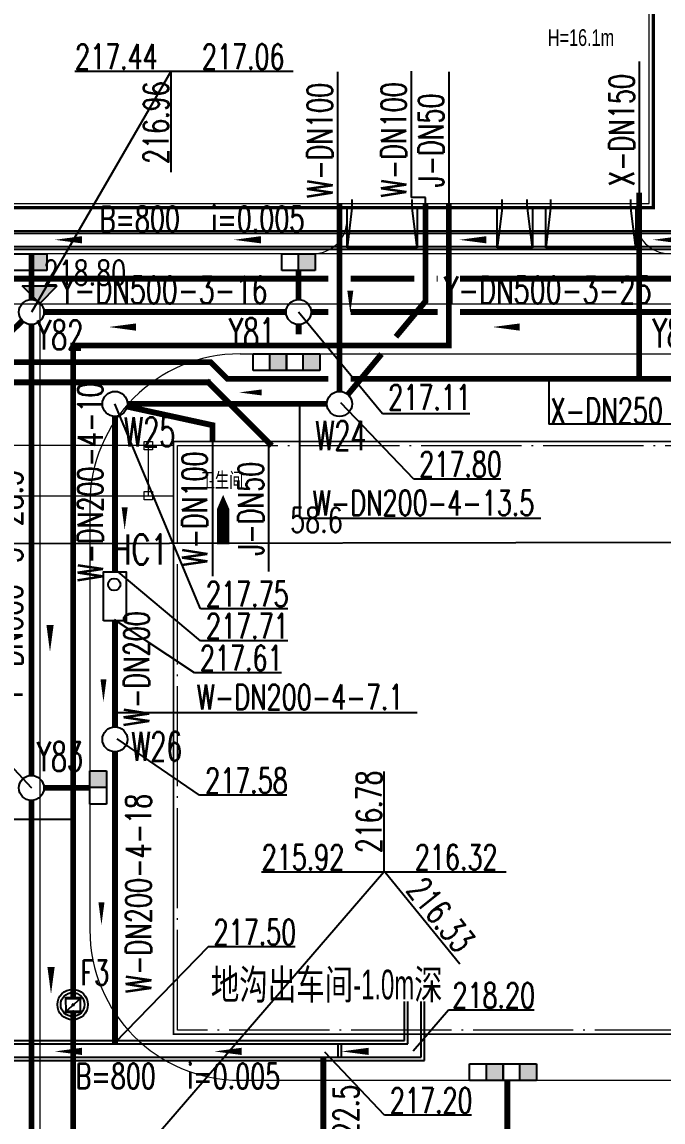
# Model space of a CAD drawing. Header units: metres. Extents: x 497246 to 997717, y 2998582 to 5998198.
# Drawn here: x 497803.9 to 497842.3, y 2999072.3 to 2999138.2 of the extents above; entities that cross this region are included whole.
import ezdxf
from ezdxf.enums import TextEntityAlignment as Align

# ---------------------------------------------------------------- set-up
doc = ezdxf.new("R2010")
doc.units = ezdxf.units.M
doc.header["$LTSCALE"] = 1000
doc.linetypes.add('DOTE', pattern=[2.42, 2, -0.2, 0.02, -0.2])
doc.layers.get('0').update_dxf_attribs({"linetype": 'CONTINUOUS'})
doc.layers.get('Defpoints').update_dxf_attribs({"linetype": 'CONTINUOUS'})
for name, color, linetype in [('DIM_ELEV', 3, 'CONTINUOUS'), ('PIPE-喷淋', 6, 'CONTINUOUS'), ('PIPE-污水', 2, 'CONTINUOUS'), ('PIPE-消防', 1, 'CONTINUOUS'), ('PIPE-给水', 3, 'CONTINUOUS'), ('PIPE-雨水', 4, 'CONTINUOUS'), ('PUB_TEXT', 7, 'CONTINUOUS'), ('TEXT_污水', 7, 'CONTINUOUS'), ('TEXT_雨水', 7, 'CONTINUOUS'), ('TWT_DIM', 3, 'CONTINUOUS'), ('TWT_雨水口', 4, 'CONTINUOUS'), ('VALVE_喷淋', 7, 'CONTINUOUS'), ('WELL_污水', 2, 'CONTINUOUS'), ('WELL_雨水', 4, 'CONTINUOUS'), ('YQ_IDEN', 3, 'CONTINUOUS'), ('建筑', 7, 'CONTINUOUS'), ('建筑门坡散水', 9, 'CONTINUOUS'), ('文字', 255, 'CONTINUOUS'), ('新建建筑', 2, 'CONTINUOUS'), ('污水标注', 211, 'CONTINUOUS'), ('污水沟', 30, 'CONTINUOUS'), ('雨水标注', 100, 'CONTINUOUS')]:
    doc.layers.add(name, color=color, linetype=linetype)
doc.layers.add('建筑轴线', color=1, linetype='DOTE', lineweight=15, plot=False)
for name, color, linetype, lineweight in [('桁架-管廊', 6, 'CONTINUOUS', 0), ('道路', 4, 'CONTINUOUS', 15), ('道路中线', 1, 'DOTE', 13)]:
    doc.layers.add(name, color=color, linetype=linetype, lineweight=lineweight)
doc.styles.add('_TCH_DIM', font='SIMPLEX', dxfattribs={"bigfont": 'GBCBIG'})
doc.styles.add('_TCH_DIM_T3', font='SIMPLEX', dxfattribs={"width": 0.705882, "bigfont": 'GBCBIG'})
doc.styles.add('_TWT_WELL', font='SIMPLEX', dxfattribs={"width": 0.8, "height": 3.5, "bigfont": 'HZTXT'})
doc.styles.add('CLWD', font='ARIALN.TTF')
doc.styles.add('HZTXT', font='txt', dxfattribs={"width": 0.7, "bigfont": 'HZTXT'})
doc.styles.get("Standard").update_dxf_attribs({"font": 'rs.shx', "bigfont": 'hztxt.shx'})
doc.styles.add('TG_LINETYPE', font='SIMPLEX', dxfattribs={"width": 0.8, "height": 3, "bigfont": 'HZTXT'})
doc.styles.add('亨利项目总图布置_2022_8_8_t3--03$0$亨利项目总图布置_2022_8_8_t3--02$0$CEC', font='ARIALN.TTF')
doc.linetypes.add('TG_J', pattern='A,2,-0.3,["J",TG_LINETYPE,S=0.1,R=0,X=-0.23,Y=-0.15],0', length=2.3)
doc.linetypes.add('TG_W', pattern='A,2,-0.3,["W",TG_LINETYPE,S=0.1,R=0,X=-0.23,Y=-0.15],0', length=2.3)
doc.linetypes.add('TG_X', pattern='A,3,-0.3,["X",TG_LINETYPE,S=0.1,R=0,X=-0.23,Y=-0.15],0', length=3.3)
doc.linetypes.add('TG_Y', pattern='A,2,-0.3,["Y",TG_LINETYPE,S=0.1,R=0,X=-0.23,Y=-0.15],0', length=2.3)
doc.linetypes.add('TG_ZP', pattern='A,3,-0.6,["ZP",TG_LINETYPE,S=0.1,R=0,X=-0.6,Y=-0.2],0', length=3.6)
doc.dimstyles.new('_TWT_ARCH&&1', dxfattribs={"dimtxt": 1.4875, "dimasz": 0.5, "dimexe": 1.25, "dimexo": 1.5, "dimgap": 0.63125, "dimtad": 1, "dimdec": 1, "dimzin": 0, "dimdsep": 46, "dimtxsty": '_TCH_DIM_T3', "dimblk": 'ARCHTICK', "dimcen": 0.09, "dimclrt": 7, "dimazin": 2, "dimtfac": 1, "dimtdec": 1, "dimtix": 1, "dimtmove": 2, "dimatfit": 3, "dimfxl": 1, "dimtolj": 1, "dimtzin": 0, "dimarcsym": 0})

# ---------------------------------------------------------------- blocks, each defined once
blk = doc.blocks.new('$VALVE$00000316')
for p, q in [((-125, 72), (125, -72)), ((-125, 72), (-125, -72)), ((-125, 72), (125, 72)), ((125, 72), (125, -72)), ((-125, -72), (125, -72))]:
    blk.add_line(p, q)
at = {"const_width": 21.1}
blk.add_lwpolyline([(-11, 0, 1), (11, 0, 1)], format="xyb", close=True, dxfattribs=at)
for p in [(-125, 0), (125, 0)]:
    blk.add_point(p)
at = {"color": 7, "flags": 9}
for tag in ['XSIZE', 'YSIZE']:
    blk.add_attdef(tag, (0, 0), '', height=0.5, dxfattribs=at)
blk = doc.blocks.new('_ArchTick')
at = {"color": 0, "linetype": 'ByBlock', "const_width": 0.4}
blk.add_lwpolyline([(-0.5, -0.5), (0.5, 0.5)], dxfattribs=at)
blk = doc.blocks.new('*D473')
at = {"layer": 'Defpoints', "color": 0, "transparency": 16777216}
for p in [(497850.794, 2999118.769), (497792.174, 2999118.665), (497850.814, 2999107.057)]:
    blk.add_point(p, dxfattribs=at)
at = {"layer": 'TWT_DIM', "color": 0, "lineweight": -2, "transparency": 16777216}
for p, q in [((497792.177, 2999117.165), (497792.197, 2999105.702)), ((497850.796, 2999117.269), (497850.817, 2999105.807)), ((497792.195, 2999106.952), (497850.814, 2999107.057))]:
    blk.add_line(p, q, dxfattribs=at)
at = {"layer": 'TWT_DIM', "color": 0, "lineweight": -2, "transparency": 16777216, "xscale": 0.5, "yscale": 0.5, "zscale": 0.5}
for p, rotation in [((497792.195, 2999106.952), 180.102128885093), ((497850.814, 2999107.057), 0.1021288850930501)]:
    blk.add_blockref('_ArchTick', p, dxfattribs=dict(at, rotation=rotation))
at = {"layer": 'TWT_DIM', "color": 7, "transparency": 16777216, "insert": (497821.502, 2999108.38), "char_height": 1.4875, "attachment_point": 5, "rotation": 0.10213, "style": '_TCH_DIM_T3'}
blk.add_mtext('\\A1;58.6', dxfattribs=at)
blk = doc.blocks.new('$TwtSys$00000187')
blk.add_circle((0, 0), 0.5)
blk = doc.blocks.new('$TwtSys$00000424')
for p, q in [((-500, 250), (500, 250)), ((-500, -250), (-500, 250)), ((0, -250), (0, 250)), ((500, 250), (500, -250)), ((500, -250), (-500, -250))]:
    blk.add_line(p, q)
blk.add_solid([(0, 250), (500, 250), (0, -250), (500, -250)])
blk = doc.blocks.new('$TwtSys$00000425')
for p, q in [((-1000, -250), (-1000, 250)), ((-1000, 250), (0, 250)), ((-500, -250), (-500, 250)), ((0, 250), (1000, 250)), ((0, 250), (0, -250)), ((0, -250), (0, 250)), ((500, -250), (500, 250)), ((1000, 250), (1000, -250)), ((0, -250), (-1000, -250)), ((1000, -250), (0, -250))]:
    blk.add_line(p, q)
for points in [[(-500, 250), (0, 250), (-500, -250), (0, -250)], [(500, 250), (1000, 250), (500, -250), (1000, -250)]]:
    blk.add_solid(points)

msp = doc.modelspace()

# ---------------------------------------------------------------- hatches: boundary and pattern name
at = {"layer": 'DIM_ELEV'}
msp.add_hatch(color=0, dxfattribs=at).paths.add_polyline_path([(497804.927, 2999121.349), (497803.877, 2999122.399), (497805.977, 2999122.399)])
at = {"layer": 'PIPE-污水', "linetype": 'TG_W'}
for points in [[(497828.034, 2999121.482), (497828.168, 2999121.37), (497828.209, 2999121.419)], [(497828.034, 2999121.482), (497828.209, 2999121.482), (497828.209, 2999121.419)], [(497815.278, 2999114.058), (497815.316, 2999114.229), (497815.453, 2999114.199)], [(497815.278, 2999114.058), (497815.453, 2999114.058), (497815.453, 2999114.199)]]:
    msp.add_hatch(color=0, dxfattribs=at).paths.add_polyline_path(points)
at = {"layer": 'PIPE-消防', "linetype": 'TG_X'}
for points in [[(497815.168, 2999117.833), (497815.291, 2999117.956), (497815.24, 2999118.008)], [(497815.168, 2999117.833), (497815.168, 2999118.008), (497815.24, 2999118.008)], [(497816.168, 2999116.833), (497816.044, 2999116.709), (497816.095, 2999116.658)], [(497816.168, 2999116.833), (497816.168, 2999116.658), (497816.095, 2999116.658)]]:
    msp.add_hatch(color=256, dxfattribs=at).paths.add_polyline_path(points)
at = {"layer": 'PIPE-给水', "linetype": 'TG_J'}
for points in [[(497806.934, 2999118.833), (497806.759, 2999118.833), (497806.759, 2999119.008)], [(497806.934, 2999118.833), (497806.934, 2999119.008), (497806.759, 2999119.008)], [(497829.434, 2999118.833), (497829.609, 2999118.833), (497829.609, 2999118.658)], [(497829.434, 2999118.833), (497829.434, 2999118.658), (497829.609, 2999118.658)]]:
    msp.add_hatch(color=80, dxfattribs=at).paths.add_polyline_path(points)

# ---------------------------------------------------------------- linework, layer by layer
at = {"color": 0, "ltscale": 10}
msp.add_line((497828.114, 2999127.303), (497828.033, 2999127.303), dxfattribs=at)
at = {"layer": 'DIM_ELEV', "color": 0}
for p, q in [((497804.927, 2999121.349), (497803.877, 2999122.399)), ((497803.877, 2999122.399), (497805.977, 2999122.399)), ((497804.927, 2999121.349), (497805.977, 2999122.399))]:
    msp.add_line(p, q, dxfattribs=at)
at = {"layer": 'PIPE-喷淋', "color": 0, "linetype": 'TG_ZP', "ltscale": 0.003, "const_width": 0.35}
for points in [[(497800.188, 2999122.833), (497822.21, 2999122.833)], [(497823.56, 2999122.833), (497827.359, 2999122.833)], [(497828.709, 2999122.833), (497828.759, 2999122.833)], [(497830.109, 2999122.833), (497864.365, 2999122.833)]]:
    msp.add_lwpolyline(points, dxfattribs=at)
at = {"layer": 'PIPE-污水', "color": 0, "linetype": 'TG_W', "ltscale": 0.0025, "const_width": 0.35}
for points in [[(497822.885, 2999116.083), (497822.885, 2999127.314)], [(497828.034, 2999121.482), (497828.034, 2999127.289)], [(497826.262, 2999119.352), (497828.034, 2999121.482)], [(497823.385, 2999115.892), (497825.399, 2999118.314)], [(497810.184, 2999115.333), (497822.135, 2999115.333)], [(497815.278, 2999114.058), (497810.167, 2999115.173)], [(497809.434, 2999105.285), (497809.434, 2999114.583)], [(497815.278, 2999113.096), (497815.278, 2999114.058)], [(497809.434, 2999095.994), (497809.434, 2999102.335)], [(497809.434, 2999077.017), (497809.434, 2999094.494)]]:
    msp.add_lwpolyline(points, dxfattribs=at)
at = {"layer": 'PIPE-污水', "linetype": 'Continuous'}
msp.add_lwpolyline([(497808.759, 2999102.335), (497808.759, 2999105.285), (497810.109, 2999105.285), (497810.109, 2999102.335)], close=True, dxfattribs=at)
at = {"layer": 'PIPE-污水', "color": 201, "linetype": 'TG_W', "ltscale": 500}
msp.add_lwpolyline([(497808.752, 2999101.223, 0, 0, 0), (497808.747, 2999097.487, 0, 0.36, 0), (497808.749, 2999098.837, 0, 0, 0)], format="xyseb", dxfattribs=at)
at = {"layer": 'PIPE-污水', "color": 0, "linetype": 'TG_W', "ltscale": 0.005, "const_width": 0.35}
msp.add_lwpolyline([(497821.916, 2999076.217), (497821.916, 2999053.703)], dxfattribs=at)
at = {"layer": 'PIPE-污水', "linetype": 'Continuous'}
msp.add_circle((497809.394, 2999104.517), 0.364, dxfattribs=at)
at = {"layer": 'PIPE-消防', "color": 70, "linetype": 'TG_X', "ltscale": 700}
for p, q in [((497822.768, 2999135.219), (497822.768, 2999127.09)), ((497827.186, 2999135.256), (497827.186, 2999127.696)), ((497829.429, 2999135.217), (497829.429, 2999127.366)), ((497840.83, 2999135.84), (497840.83, 2999127.989)), ((497828.033, 2999127.698), (497827.186, 2999127.698)), ((497828.033, 2999127.303), (497828.033, 2999127.698)), ((497815.269, 2999113.144), (497815.269, 2999105.015)), ((497818.636, 2999113.158), (497818.636, 2999105.306))]:
    msp.add_line(p, q, dxfattribs=at)
at = {"layer": 'PIPE-消防', "color": 70, "linetype": 'ByBlock'}
for p, q in [((497835.421, 2999116.831), (497835.421, 2999114.123)), ((497776.514, 2999090.461), (497806.934, 2999090.461))]:
    msp.add_line(p, q, dxfattribs=at)
at = {"layer": 'PIPE-消防', "linetype": 'TG_X', "ltscale": 0.005, "const_width": 0.35}
for points in [[(497840.83, 2999127.989), (497840.83, 2999116.833)], [(497792.828, 2999117.831), (497815.168, 2999117.833)], [(497815.168, 2999117.833), (497816.168, 2999116.833)], [(497816.168, 2999116.833), (497822.21, 2999116.833)], [(497823.56, 2999116.833), (497840.83, 2999116.833)], [(497840.83, 2999116.833), (497850.345, 2999116.833)]]:
    msp.add_lwpolyline(points, dxfattribs=at)
at = {"layer": 'PIPE-给水', "color": 70, "linetype": 'ByBlock'}
msp.add_line((497842.76, 2999114.123), (497835.421, 2999114.123), dxfattribs=at)
at = {"layer": 'PIPE-给水', "color": 80, "linetype": 'TG_J', "ltscale": 0.004, "const_width": 0.35}
for points in [[(497829.434, 2999118.833), (497829.434, 2999127.307)], [(497806.934, 2999116.621), (497806.934, 2999118.833)], [(497806.934, 2999118.833), (497829.434, 2999118.833)], [(497778.923, 2999116.62), (497806.934, 2999116.621)], [(497806.934, 2999116.621), (497815.168, 2999116.622)], [(497806.934, 2999079.798), (497806.934, 2999116.621)], [(497814.935, 2999116.721), (497818.824, 2999112.833)], [(497806.934, 2999071.333), (497806.934, 2999078.898)]]:
    msp.add_lwpolyline(points, dxfattribs=at)
at = {"layer": 'PIPE-雨水', "color": 0, "linetype": 'TG_Y', "ltscale": 0.005, "const_width": 0.35}
for points in [[(497804.434, 2999121.583), (497804.434, 2999124.333)], [(497820.434, 2999124.321), (497820.434, 2999124.333)], [(497820.433, 2999121.583), (497820.429, 2999123.321)], [(497805.184, 2999120.833), (497819.684, 2999120.833)], [(497821.184, 2999120.833), (497822.21, 2999120.833)], [(497823.56, 2999120.833), (497828.759, 2999120.833)], [(497830.109, 2999120.833), (497844.684, 2999120.833)], [(497804.434, 2999120.083), (497804.434, 2999093.087)], [(497820.434, 2999119.508), (497820.434, 2999120.083)], [(497804.434, 2999091.587), (497804.434, 2999063.587)]]:
    msp.add_lwpolyline(points, dxfattribs=at)
at = {"layer": 'PIPE-雨水', "color": 0, "linetype": 'TG_Y', "ltscale": 0.0025, "const_width": 0.35}
for points in [[(497803.892, 2999120.314), (497799.077, 2999115.709)], [(497832.934, 2999063.587), (497832.934, 2999074.833)]]:
    msp.add_lwpolyline(points, dxfattribs=at)
at = {"layer": 'PIPE-雨水', "color": 70, "linetype": 'ByBlock'}
for points in [[(497813.554, 2999119.931, 0, 0, 0), (497809.071, 2999119.938, 0, 0.432, 0), (497810.691, 2999119.935, 0, 0, 0)], [(497836.543, 2999119.931, 0, 0, 0), (497832.06, 2999119.938, 0, 0.432, 0), (497833.68, 2999119.935, 0, 0, 0)], [(497805.552, 2999104.959, 0, 0, 0), (497805.545, 2999100.476, 0, 0.432, 0), (497805.548, 2999102.096, 0, 0, 0)], [(497805.612, 2999084.47, 0, 0, 0), (497805.606, 2999079.987, 0, 0.432, 0), (497805.608, 2999081.607, 0, 0, 0)]]:
    msp.add_lwpolyline(points, format="xyseb", dxfattribs=at)
at = {"layer": 'PIPE-雨水', "color": 0, "linetype": 'TG_W', "ltscale": 2.5, "const_width": 0.35}
msp.add_lwpolyline([(497805.184, 2999092.337), (497807.934, 2999092.337)], dxfattribs=at)
at = {"layer": 'VALVE_喷淋', "linetype": 'Continuous'}
for p, q in [((497806.431, 2999079.795), (497807.431, 2999079.801)), ((497806.431, 2999079.795), (497807.431, 2999079.801)), ((497806.432, 2999079.719), (497807.432, 2999079.726)), ((497806.432, 2999079.719), (497807.432, 2999079.726)), ((497806.437, 2999078.969), (497807.437, 2999078.976)), ((497806.437, 2999078.969), (497807.437, 2999078.976)), ((497806.437, 2999078.894), (497807.437, 2999078.901)), ((497806.437, 2999078.894), (497807.437, 2999078.901))]:
    msp.add_line(p, q, dxfattribs=at)
for radius in [0.913, 0.913, 0.713, 0.713]:
    msp.add_circle((497806.901, 2999079.36), radius, dxfattribs=at)
at = {"layer": 'YQ_IDEN', "color": 1}
msp.add_lwpolyline([(497815.915, 2999109.889, 0, 1.25, 0), (497815.915, 2999108.441, 0.75, 0.75, 0), (497815.915, 2999106.915, 0.75, 0.75, 0)], format="xyseb", dxfattribs=at)
at = {"layer": '建筑', "linetype": 'Continuous', "const_width": 0.1}
for points in [[(497780.184, 2999127.083), (497841.684, 2999127.083), (497841.684, 2999187.583), (497780.184, 2999187.583)], [(497812.934, 2999113.083), (497917.434, 2999113.083), (497917.434, 2999077.583), (497812.934, 2999077.583)]]:
    msp.add_lwpolyline(points, close=True, dxfattribs=at)
at = {"layer": '建筑轴线', "ltscale": 3}
msp.add_lwpolyline([(497780.434, 2999127.333), (497841.434, 2999127.333), (497841.434, 2999187.333), (497780.434, 2999187.333)], close=True, dxfattribs=at)
at = {"layer": '建筑轴线', "ltscale": 0.003}
for points in [[(497780.434, 2999127.333), (497841.434, 2999127.333), (497841.434, 2999187.333), (497780.434, 2999187.333)], [(497813.184, 2999112.833), (497917.184, 2999112.833), (497917.184, 2999077.833), (497813.184, 2999077.833)]]:
    msp.add_lwpolyline(points, close=True, dxfattribs=at)
at = {"layer": '建筑门坡散水', "linetype": 'Continuous'}
for p, q in [((497823.634, 2999127.083), (497823.634, 2999127.583)), ((497827.234, 2999127.083), (497827.234, 2999127.583)), ((497832.634, 2999127.083), (497832.634, 2999127.583)), ((497834.134, 2999127.083), (497834.134, 2999127.583)), ((497835.534, 2999127.083), (497835.534, 2999127.583)), ((497840.334, 2999127.083), (497840.334, 2999127.583)), ((497823.334, 2999124.683), (497823.334, 2999127.083)), ((497823.63, 2999127.048), (497823.334, 2999124.683)), ((497827.534, 2999124.683), (497827.239, 2999127.048)), ((497827.534, 2999127.083), (497827.534, 2999124.683)), ((497832.334, 2999124.683), (497832.334, 2999127.083)), ((497832.63, 2999127.048), (497832.334, 2999124.683)), ((497834.434, 2999124.683), (497834.139, 2999127.048)), ((497834.434, 2999127.083), (497834.434, 2999124.683)), ((497835.234, 2999124.683), (497835.234, 2999127.083)), ((497835.53, 2999127.048), (497835.234, 2999124.683)), ((497840.634, 2999124.683), (497840.339, 2999127.048)), ((497840.634, 2999127.083), (497840.634, 2999124.683)), ((497827.534, 2999124.683), (497823.334, 2999124.683)), ((497834.434, 2999124.683), (497832.334, 2999124.683)), ((497840.634, 2999124.683), (497835.234, 2999124.683))]:
    msp.add_line(p, q, dxfattribs=at)
at = {"layer": '新建建筑', "color": 0, "linetype": 'Continuous', "const_width": 0.2}
msp.add_lwpolyline([(497780.184, 2999127.083), (497841.684, 2999127.083), (497841.684, 2999187.583), (497780.184, 2999187.583)], close=True, dxfattribs=at)
at = {"layer": '桁架-管廊', "linetype": 'ByBlock', "ltscale": 0.2}
msp.add_line((497811.434, 2999112.833), (497811.434, 2999109.833), dxfattribs=at)
for points in [[(497812.934, 2999112.833), (497789.184, 2999112.833)], [(497789.434, 2999109.833), (497812.934, 2999109.833)]]:
    msp.add_lwpolyline(points, dxfattribs=at)
for points in [[(497811.184, 2999113.083), (497811.684, 2999113.083), (497811.684, 2999112.583), (497811.184, 2999112.583)], [(497811.184, 2999110.083), (497811.684, 2999110.083), (497811.684, 2999109.583), (497811.184, 2999109.583)]]:
    msp.add_lwpolyline(points, close=True, dxfattribs=at)
at = {"layer": '污水标注', "color": 201, "linetype": 'Continuous', "ltscale": 500}
for p, q in [((497814.557, 2999103.06), (497809.434, 2999115.333)), ((497820.511, 2999108.481), (497820.511, 2999115.333)), ((497827.328, 2999110.836), (497822.965, 2999115.406)), ((497832.552, 2999110.836), (497827.328, 2999110.836)), ((497820.511, 2999108.481), (497834.938, 2999108.481)), ((497814.557, 2999101.142), (497809.503, 2999105.377)), ((497819.782, 2999103.06), (497814.557, 2999103.06)), ((497814.193, 2999099.224), (497809.405, 2999102.412)), ((497819.782, 2999101.142), (497814.557, 2999101.142)), ((497819.418, 2999099.224), (497814.193, 2999099.224)), ((497809.434, 2999096.852), (497827.545, 2999096.852)), ((497814.504, 2999091.894), (497809.568, 2999095.271)), ((497819.729, 2999091.894), (497814.504, 2999091.894)), ((497815.013, 2999082.813), (497809.391, 2999077.032)), ((497820.238, 2999082.813), (497815.013, 2999082.813)), ((497825.572, 2999072.733), (497821.998, 2999076.503)), ((497830.797, 2999072.733), (497825.572, 2999072.733))]:
    msp.add_line(p, q, dxfattribs=at)
for points in [[(497823.536, 2999124.505, 0, 0, 0), (497823.531, 2999120.77, 0, 0.36, 0), (497823.533, 2999122.12, 0, 0, 0)], [(497820.61, 2999116.015, 0, 0, 0), (497816.874, 2999116.021, 0, 0.36, 0), (497818.224, 2999116.019, 0, 0, 0)], [(497810.021, 2999111.521, 0, 0, 0), (497810.016, 2999107.786, 0, 0.36, 0), (497810.018, 2999109.136, 0, 0, 0)], [(497808.631, 2999087.862, 0, 0, 0), (497808.626, 2999084.127, 0, 0.36, 0), (497808.628, 2999085.477, 0, 0, 0)]]:
    msp.add_lwpolyline(points, format="xyseb", dxfattribs=at)
at = {"layer": '污水沟', "color": 30}
for p, q in [((497778.398, 2999125.706), (497854.04, 2999125.706)), ((497778.398, 2999125.556), (497854.19, 2999125.556)), ((497778.398, 2999124.756), (497854.79, 2999124.756)), ((497778.398, 2999124.606), (497854.94, 2999124.606)), ((497826.785, 2999077.217), (497826.785, 2999079.544)), ((497826.985, 2999077.017), (497826.985, 2999079.544)), ((497827.785, 2999076.217), (497827.785, 2999079.544)), ((497827.985, 2999076.017), (497827.985, 2999079.544)), ((497787.1, 2999077.017), (497826.985, 2999077.017)), ((497788.85, 2999077.217), (497826.785, 2999077.217)), ((497822.81, 2999076.217), (497822.81, 2999077.017)), ((497823.01, 2999076.217), (497823.01, 2999077.017)), ((497788.6, 2999076.217), (497827.785, 2999076.217)), ((497788.85, 2999076.017), (497827.985, 2999076.017))]:
    msp.add_line(p, q, dxfattribs=at)
at = {"layer": '污水沟', "color": 70}
for p, q in [((497829.411, 2999079.027), (497827.304, 2999076.571)), ((497834.537, 2999079.027), (497829.411, 2999079.027))]:
    msp.add_line(p, q, dxfattribs=at)
at = {"layer": '污水沟', "color": 30}
for points in [[(497810.319, 2999125.167, 0, 0, 0), (497805.836, 2999125.16, 0, 0.432, 0), (497807.456, 2999125.162, 0, 0, 0)], [(497821.041, 2999125.167, 0, 0, 0), (497816.558, 2999125.16, 0, 0.432, 0), (497818.178, 2999125.162, 0, 0, 0)], [(497834.549, 2999125.167, 0, 0, 0), (497830.066, 2999125.16, 0, 0.432, 0), (497831.686, 2999125.162, 0, 0, 0)], [(497846.133, 2999125.167, 0, 0, 0), (497841.65, 2999125.16, 0, 0.432, 0), (497843.27, 2999125.162, 0, 0, 0)], [(497810.319, 2999076.563, 0, 0, 0), (497805.836, 2999076.556, 0, 0.432, 0), (497807.456, 2999076.559, 0, 0, 0)], [(497819.881, 2999076.563, 0, 0, 0), (497815.398, 2999076.556, 0, 0.432, 0), (497817.018, 2999076.559, 0, 0, 0)], [(497827.495, 2999076.563, 0, 0, 0), (497823.013, 2999076.556, 0, 0.432, 0), (497824.633, 2999076.559, 0, 0, 0)]]:
    msp.add_lwpolyline(points, format="xyseb", dxfattribs=at)
at = {"layer": '道路', "linetype": 'ByBlock', "lineweight": 0, "ltscale": 0.2}
for p, q in [((497823.334, 2999127.083), (497823.334, 2999126.333)), ((497840.634, 2999127.083), (497840.634, 2999126.333)), ((497781.434, 2999124.333), (497912.434, 2999124.333)), ((497802.234, 2999124.333), (497821.334, 2999124.333)), ((497816.934, 2999118.333), (497912.434, 2999118.333)), ((497807.934, 2999109.333), (497807.934, 2999083.833)), ((497816.934, 2999074.833), (497912.434, 2999074.833)), ((497816.934, 2999074.833), (497912.434, 2999074.833))]:
    msp.add_line(p, q, dxfattribs=at)
for centre, radius, start, end in [((497821.334, 2999126.333), 2, 270, 0), ((497842.634, 2999126.333), 2, 180, 270), ((497816.934, 2999109.333), 9, 90, 180), ((497816.934, 2999083.833), 9, 180, 270)]:
    msp.add_arc(centre, radius, start, end, dxfattribs=at)
at = {"layer": '道路中线', "ltscale": 5}
for p, q in [((497565.839, 2999121.333), (497924.934, 2999121.333)), ((497804.934, 2999121.333), (497804.934, 2999066.333))]:
    msp.add_line(p, q, dxfattribs=at)
at = {"layer": '道路中线', "ltscale": 0.005}
for p, q in [((497565.839, 2999121.333), (497924.934, 2999121.333)), ((497804.934, 2999121.333), (497804.934, 2999066.333))]:
    msp.add_line(p, q, dxfattribs=at)
at = {"layer": '雨水标注', "color": 70}
for p, q in [((497812.787, 2999135.24), (497804.434, 2999120.833)), ((497812.787, 2999135.24), (497807.039, 2999135.24)), ((497812.787, 2999135.24), (497812.787, 2999129.218)), ((497820.108, 2999135.24), (497812.787, 2999135.24)), ((497825.469, 2999114.729), (497820.434, 2999120.833)), ((497830.694, 2999114.729), (497825.469, 2999114.729)), ((497798.832, 2999098.369), (497804.434, 2999092.337)), ((497825.54, 2999093.32), (497825.54, 2999087.298)), ((497825.54, 2999087.298), (497804.434, 2999062.837)), ((497825.54, 2999087.298), (497818.218, 2999087.298)), ((497832.861, 2999087.298), (497825.54, 2999087.298)), ((497830.098, 2999081.773), (497825.617, 2999087.278))]:
    msp.add_line(p, q, dxfattribs=at)

# ---------------------------------------------------------------- block references
at = {"layer": 'TWT_雨水口', "xscale": 0.002, "yscale": 0.002, "zscale": 0.002}
for name, p in [('$TwtSys$00000424', (497804.349, 2999123.821)), ('$TwtSys$00000424', (497820.428, 2999123.821)), ('$TwtSys$00000425', (497819.713, 2999117.826)), ('$TwtSys$00000425', (497832.679, 2999075.321))]:
    msp.add_blockref(name, p, dxfattribs=at)
at = {"layer": 'TWT_雨水口', "xscale": 0.002, "yscale": 0.002, "zscale": 0.002, "rotation": 90}
msp.add_blockref('$TwtSys$00000424', (497808.429, 2999092.366), dxfattribs=at)
at = {"layer": 'VALVE_喷淋', "linetype": 'Continuous', "xscale": 0.00300418119039787, "yscale": 0.006000000000000001, "zscale": 0.00300418119039787, "rotation": 90.36506124146828}
msp.add_blockref('$VALVE$00000316', (497806.934, 2999079.348), dxfattribs=at)
msp.add_blockref('$VALVE$00000316', (497806.934, 2999079.348), dxfattribs=at)
at = {"layer": 'WELL_污水', "xscale": 1.5, "yscale": 1.5, "zscale": 1.5}
for p in [(497809.434, 2999115.333), (497822.885, 2999115.333), (497809.434, 2999095.244)]:
    msp.add_blockref('$TwtSys$00000187', p, dxfattribs=at)
at = {"layer": 'WELL_雨水', "xscale": 1.5, "yscale": 1.5, "zscale": 1.5}
for p in [(497804.434, 2999120.833), (497820.434, 2999120.833), (497804.434, 2999092.337)]:
    msp.add_blockref('$TwtSys$00000187', p, dxfattribs=at)

# ---------------------------------------------------------------- texts
at = {"layer": 'PIPE-污水', "color": 2, "linetype": 'TG_W', "ltscale": 500, "style": 'HZTXT', "width": 0.7}
for p in [(497821.706, 2999131.115), (497826.124, 2999131.152), (497814.207, 2999109.04)]:
    msp.add_text('W-DN100', height=1.5, rotation=90, dxfattribs=at).set_placement(p, align=Align.MIDDLE)
at = {"layer": 'PIPE-污水', "linetype": 'TG_W', "style": 'HZTXT', "width": 0.7}
msp.add_text('HC1', height=1.8, dxfattribs=at).set_placement((497810.937, 2999106.615, 16.705), align=Align.MIDDLE)
at = {"layer": 'PIPE-污水', "color": 201, "linetype": 'TG_W', "ltscale": 500, "style": 'HZTXT', "width": 0.7}
msp.add_text('W-DN200', height=1.5, rotation=90, dxfattribs=at).set_placement((497810.726, 2999099.475, 20.881), align=Align.MIDDLE)
at = {"layer": 'PIPE-消防', "linetype": 'TG_X', "ltscale": 700, "style": 'HZTXT', "width": 0.7}
msp.add_text('X-DN150', height=1.5, rotation=90, dxfattribs=at).set_placement((497839.79, 2999131.736), align=Align.MIDDLE)
msp.add_text('X-DN250', height=1.508, dxfattribs=at).set_placement((497838.89, 2999114.929), align=Align.MIDDLE)
at = {"layer": 'PIPE-消防', "color": 140, "linetype": 'TG_X', "ltscale": 700, "style": 'HZTXT', "width": 0.7}
msp.add_text('F3', height=1.5, dxfattribs=at).set_placement((497807.38, 2999080.524))
at = {"layer": 'PIPE-给水', "color": 3, "linetype": 'ByBlock', "style": 'HZTXT', "width": 0.7}
for p in [(497828.367, 2999131.113), (497817.574, 2999109.054)]:
    msp.add_text('J-DN50', height=1.5, rotation=90, dxfattribs=at).set_placement(p, align=Align.MIDDLE)
at = {"layer": 'PIPE-雨水', "color": 70, "style": 'HZTXT', "width": 0.7}
for s, p in [('Y-DN500-3-16', (497812.361, 2999122.153, 20.881)), ('Y-DN500-3-25', (497835.35, 2999122.153, 20.881))]:
    msp.add_text(s, height=1.6, dxfattribs=at).set_placement(p, align=Align.MIDDLE)
msp.add_text('Y-DN600-3-28.5', height=1.6, rotation=90, dxfattribs=at).set_placement((497803.091, 2999104.429, 20.881), align=Align.MIDDLE)
at = {"layer": 'PUB_TEXT', "color": 0, "style": '_TCH_DIM', "width": 0.705882}
msp.add_text('218.80', height=1.4875, dxfattribs=at).set_placement((497805.16, 2999122.449))
at = {"layer": 'PUB_TEXT', "color": 1, "style": 'CLWD', "width": 0.7}
for s, height, p in [('卫生间', 0.8925, (497814.571, 2999110.325)), ('地沟出车间-1.0m深', 1.785, (497815.178, 2999079.67))]:
    msp.add_text(s, height=height, dxfattribs=at).set_placement(p)
at = {"layer": 'TEXT_污水', "style": '_TWT_WELL', "width": 0.64}
for s, p in [('W25', (497809.979, 2999112.786)), ('W24', (497821.426, 2999112.57)), ('W26', (497810.403, 2999093.952))]:
    msp.add_text(s, height=1.75, dxfattribs=at).set_placement(p)
at = {"layer": 'TEXT_雨水', "style": '_TWT_WELL', "width": 0.64}
for s, p in [('Y82', (497804.754, 2999118.596)), ('Y81', (497816.247, 2999118.724)), ('Y80', (497841.624, 2999118.703)), ('Y83', (497804.741, 2999093.339))]:
    msp.add_text(s, height=1.75, dxfattribs=at).set_placement(p)
at = {"layer": '文字', "color": 7, "style": '亨利项目总图布置_2022_8_8_t3--03$0$亨利项目总图布置_2022_8_8_t3--02$0$CEC', "width": 0.85}
msp.add_text('H=16.1m', height=1, dxfattribs=at).set_placement((497835.358, 2999136.77))
at = {"layer": '污水标注', "color": 201, "linetype": 'Continuous', "ltscale": 500, "style": 'HZTXT', "width": 0.7}
for s, p in [('W-DN200-4-10', (497807.955, 2999110.658, 20.881)), ('W-DN200-4-18', (497810.847, 2999086.019, 20.881)), ('W-DN200-4-22.5', (497823.275, 2999067.936, 20.881))]:
    msp.add_text(s, height=1.5, rotation=90, dxfattribs=at).set_placement(p, align=Align.MIDDLE)
for s, p in [('217.80', (497830.133, 2999111.721, 20.881)), ('W-DN200-4-13.5', (497827.915, 2999109.407, 20.881)), ('217.75', (497817.363, 2999103.945, 20.881)), ('217.71', (497817.363, 2999102.027, 20.881)), ('217.61', (497816.999, 2999100.109, 20.881)), ('W-DN200-4-7.1', (497820.522, 2999097.778, 20.881)), ('217.58', (497817.31, 2999092.779, 20.881)), ('217.50', (497817.819, 2999083.698, 20.881)), ('217.20', (497828.378, 2999073.618, 20.881))]:
    msp.add_text(s, height=1.5, dxfattribs=at).set_placement(p, align=Align.MIDDLE)
at = {"layer": '污水沟', "color": 30, "style": 'HZTXT', "width": 0.7}
for p in [(497814.648, 2999126.444, 10.023), (497813.201, 2999075.113, 10.023)]:
    msp.add_text('B=800  i=0.005', height=1.5, dxfattribs=at).set_placement(p, align=Align.MIDDLE)
at = {"layer": '污水沟', "color": 2, "style": 'HZTXT', "width": 0.7}
msp.add_text('218.20', height=1.5, dxfattribs=at).set_placement((497832.122, 2999079.912, 20.881), align=Align.MIDDLE)
at = {"layer": '雨水标注', "color": 70, "style": 'HZTXT', "width": 0.7}
for s, p in [('217.44', (497809.521, 2999136.125, 20.881)), ('217.06', (497817.119, 2999136.125, 20.881)), ('217.11', (497828.275, 2999115.729, 20.881)), ('215.92', (497820.7, 2999088.183, 20.881)), ('216.32', (497829.872, 2999088.183, 20.881))]:
    msp.add_text(s, height=1.5, dxfattribs=at).set_placement(p, align=Align.MIDDLE)
for s, rotation, p in [('216.96', 90, (497811.902, 2999132.175, 20.881)), ('216.78', 90, (497824.655, 2999090.904, 20.881)), ('216.33', 308.75756, (497828.958, 2999084.736, 20.881))]:
    msp.add_text(s, height=1.5, rotation=rotation, dxfattribs=at).set_placement(p, align=Align.MIDDLE)

# ---------------------------------------------------------------- dimensions: what is measured, and where the dimension line sits
at = {"layer": 'TWT_DIM', "color": 3}
dim = msp.add_aligned_dim(p1=(497792.174, 2999118.665), p2=(497850.794, 2999118.769), distance=-11.712, dimstyle='_TWT_ARCH&&1', dxfattribs=at)
dim.commit()
dim.dimension.update_dxf_attribs({"geometry": '*D473', "text_midpoint": (497821.502, 2999108.38)})

doc.saveas('drawing.dxf')
